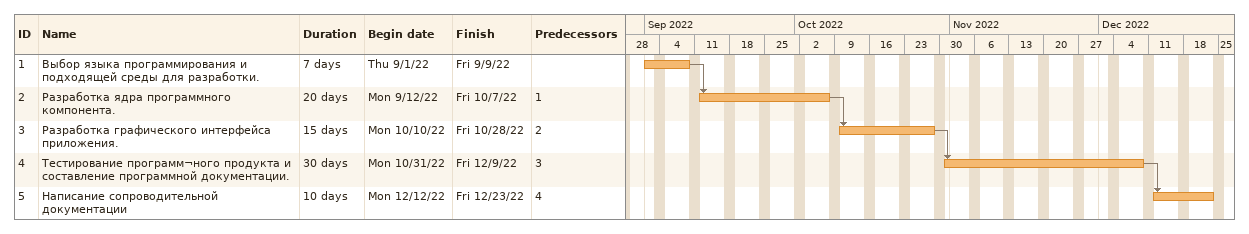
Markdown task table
| ID | Task | Duration | Start | Finish | Predecessors |
|---|---|---|---|---|---|
| 1 | Выбор языка программирования и подходящей среды для разработки. | 7d | 2022-09-01 | 2022-09-09 |  |
| 2 | Разработка ядра программного компонента. | 20d | 2022-09-12 | 2022-10-07 | 1 |
| 3 | Разработка графического интерфейса приложения. | 15d | 2022-10-10 | 2022-10-28 | 2 |
| 4 | Тестирование программ¬ного продукта и составление программной документации. | 30d | 2022-10-31 | 2022-12-09 | 3 |
| 5 | Написание сопроводительной документации | 10d | 2022-12-12 | 2022-12-23 | 4 |
